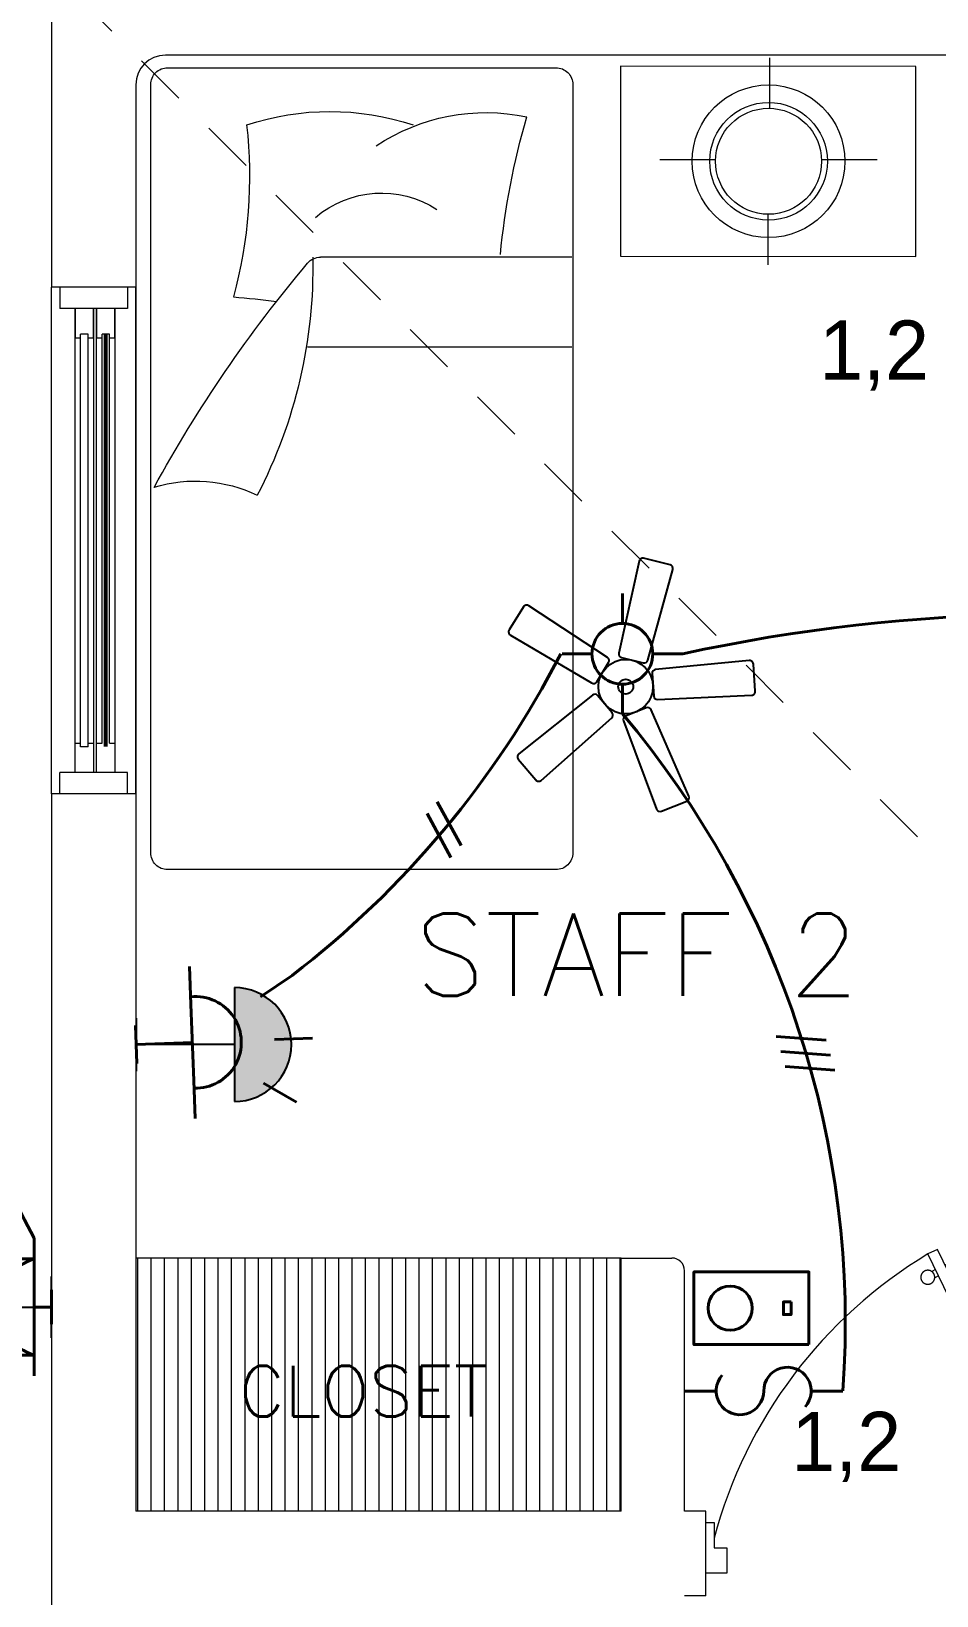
# Model space of a CAD drawing. Header units: metres. Extents: x 14 to 2416, y -346 to 476.
# Drawn here: x 27.904 to 30.049, y -88.076 to -84.37 of the extents above; entities that cross this region are included whole.
import ezdxf

# ---------------------------------------------------------------- set-up
doc = ezdxf.new("R2010")
doc.units = ezdxf.units.M
doc.linetypes.add('0', pattern=[0])
doc.linetypes.add('HIDDEN2', pattern=[0.1875, 0.125, -0.0625])
doc.layers.get('0').update_dxf_attribs({"linetype": '0', "lineweight": 20})
for name, color, linetype, lineweight in [('A-ANNO-TEXT', 20, 'Continuous', 13), ('A-DOOR', 35, 'Continuous', 5), ('A-WALL', 250, 'Continuous', 20), ('baños', 251, 'Continuous', 0), ('closets', 253, 'Continuous', 0), ('E Salida Interruptores', 22, 'Continuous', 40), ('E Salida Luces', 22, 'Continuous', 40), ('E Tuberia Emp Losa', 22, 'Continuous', 40), ('MOBILIARIOS', 252, 'Continuous', 0), ('piscina', 131, 'Continuous', 0), ('textos', 7, 'Continuous', 0)]:
    doc.layers.add(name, color=color, linetype=linetype, lineweight=lineweight)
doc.layers.add('MAVA Luminarias', color=1, linetype='Continuous')
doc.layers.add('Techos 1', color=7, linetype='HIDDEN2', lineweight=9, true_color=0x42391a)
doc.styles.add('CENTURY GOTHIC', font='GOTHIC.TTF')
doc.styles.get("Standard").update_dxf_attribs({"font": 'arial.ttf', "height": 0.1875})

# ---------------------------------------------------------------- blocks, each defined once
blk = doc.blocks.new('SCONCE 1')
at = {"layer": 'MAVA Luminarias', "color": 5, "linetype": 'Continuous'}
for p, q in [((-1.3737, 0.6794), (-1.3737, 1.191)), ((-0.9314, 0.8161), (-0.9314, 1.0543)), ((-1.3737, 0.9352), (-0.9314, 0.9352))]:
    blk.add_line(p, q, dxfattribs=at)
blk.add_arc((-1.3737, 0.9352), 0.2558, 90, 270, dxfattribs=at)
blk = doc.blocks.new('abanico mava')
at = {"layer": 'MAVA Luminarias', "linetype": 'ByBlock', "lineweight": -2, "extrusion": (4.64878e-10, 3.72215e-09, 1), "elevation": 0}
for points in [[(513803.1025, 2035248.6775), (513803.2149, 2035249.0863, 0.421374), (513803.2029, 2035249.107), (513803.0842, 2035249.1365, 0.421374), (513803.0638, 2035249.1239), (513802.972, 2035248.71, 0.407089), (513802.9843, 2035248.6901), (513803.0823, 2035248.6658, 0.407089)], [(513802.9213, 2035248.6897), (513802.5673, 2035248.923, 0.421374), (513802.5439, 2035248.9179), (513802.4792, 2035248.8141, 0.421374), (513802.4849, 2035248.7909), (513802.8502, 2035248.5756, 0.407089), (513802.8729, 2035248.5812), (513802.9263, 2035248.6668, 0.407089)], [(513802.9932, 2035248.4048), (513803.1425, 2035248.008, 0.421374), (513803.1644, 2035247.9984), (513803.2777, 2035248.0443, 0.421374), (513803.2868, 2035248.0665), (513803.1178, 2035248.4553, 0.407089), (513803.0962, 2035248.4641), (513803.0026, 2035248.4262, 0.407089)]]:
    blk.add_lwpolyline(points, format="xyb", close=True, dxfattribs=at)
at = {"layer": 'MAVA Luminarias', "linetype": 'ByBlock', "lineweight": -2, "extrusion": (4.64878e-10, 3.72215e-09, 1)}
for points in [[(513803.1469, 2035248.5015), (513803.5704, 2035248.5208, 0.421374), (513803.5864, 2035248.5387), (513803.5777, 2035248.6607, 0.421374), (513803.5594, 2035248.6762), (513803.1374, 2035248.6356, 0.407089), (513803.1223, 2035248.6177), (513803.1295, 2035248.517, 0.407089)], [(513802.8538, 2035248.5211), (513802.5225, 2035248.2565, 0.421374), (513802.5201, 2035248.2327), (513802.5988, 2035248.1391, 0.421374), (513802.6227, 2035248.1373), (513802.9403, 2035248.4182, 0.407089), (513802.942, 2035248.4415), (513802.877, 2035248.5188, 0.407089)]]:
    blk.add_lwpolyline(points, format="xyb", close=True, dxfattribs=at)
at = {"layer": 'MAVA Luminarias', "linetype": 'ByBlock', "lineweight": -2}
for radius in [0.1227, 0.0335]:
    blk.add_circle((513803.0035, 2035248.5589), radius, dxfattribs=at)
blk = doc.blocks.new('SCONCE 2')
at = {"layer": 'MAVA Luminarias', "linetype": 'Continuous'}
blk.add_hatch(color=1, dxfattribs=at).paths.add_polyline_path([(0.3422, -0.2405, 1), (-0.169, -0.2405)])
at = {"layer": 'MAVA Luminarias', "color": 1, "linetype": 'Continuous'}
for p, q in [((-0.169, -0.2405), (0.3422, -0.2405)), ((0.0866, -0.2405), (0.0866, -0.6823)), ((-0.0323, -0.6823), (0.2056, -0.6823))]:
    blk.add_line(p, q, dxfattribs=at)
blk.add_arc((0.0866, -0.2405), 0.2556, 0, 180, dxfattribs=at)
blk = doc.blocks.new('P90')
at = {"layer": 'A-DOOR'}
for p, q in [((-0.0476, -0.8576), (0.6364, -0.5264)), ((-0.0368, -0.88), (0.6473, -0.5489)), ((0.5843, -0.5517), (0.58, -0.5427)), ((0.5992, -0.5445), (0.5949, -0.5355)), ((0.6473, -0.5489), (0.6364, -0.5264)), ((0.5952, -0.5741), (0.5995, -0.5831)), ((0.6101, -0.5669), (0.6144, -0.5759)), ((-0.0368, -0.88), (-0.0476, -0.8576))]:
    blk.add_line(p, q, dxfattribs=at)
for points in [[(-0.06, -0.02), (-0.06, -0.05), (-0.12, -0.05), (-0.12, 0), (0, 0), (0, -0.02)], [(-0.0668, -0.88), (-0.0668, -0.85), (-0.1268, -0.85), (-0.1268, -0.9), (-0.0068, -0.9), (-0.0068, -0.88)]]:
    blk.add_lwpolyline(points, close=True, dxfattribs=at)
blk.add_arc((-0.3259, -1.105), 1.1228, 31.0139, 75.0797, dxfattribs=at)
for points in [[(0.5812, -0.5096), (0.5857, -0.5096), (0.5933, -0.5141), (0.5977, -0.5218), (0.5977, -0.5306), (0.5933, -0.5383), (0.5856, -0.5427), (0.5767, -0.5427), (0.5691, -0.5383), (0.5647, -0.5306), (0.5647, -0.5217), (0.5691, -0.514), (0.5768, -0.5096), (0.5812, -0.5096)], [(0.6133, -0.5758), (0.6177, -0.5758), (0.6254, -0.5803), (0.6298, -0.5879), (0.6298, -0.5968), (0.6253, -0.6045), (0.6176, -0.6089), (0.6088, -0.6089), (0.6011, -0.6044), (0.5967, -0.5967), (0.5967, -0.5879), (0.6011, -0.5802), (0.6088, -0.5758), (0.6133, -0.5758)]]:
    blk.add_open_spline(points, degree=2, dxfattribs=at)
blk = doc.blocks.new('PL BASE 1N NASAS 09')
at = {"layer": 'closets', "transparency": 33554687}
h = blk.add_hatch(dxfattribs=at)
h.set_pattern_fill('LINE', color=256, scale=0.01, angle=90)
h.set_pattern_definition([(90, (-228.034673, 143.81628), (-0.03175, 2e-18), [])])
h.paths.add_polyline_path([(-122.2315, -51.8997), (-121.0811, -51.8997), (-121.0811, -52.4997), (-122.2315, -52.4997)])
at = {"layer": 'A-DOOR'}
for p, q in [((-122.4311, -50.7997), (-122.4311, -49.5997)), ((-122.4111, -49.5997), (-122.4111, -49.6497)), ((-122.2511, -49.5997), (-122.2511, -49.6497)), ((-122.2311, -50.7997), (-122.2311, -49.5997)), ((-122.2511, -49.6497), (-122.4111, -49.6497)), ((-122.3746, -50.7497), (-122.3746, -49.6497)), ((-122.3317, -49.6497), (-122.3317, -50.7497)), ((-122.3241, -50.7497), (-122.3241, -49.6497)), ((-122.2811, -49.6497), (-122.2811, -50.7497)), ((-122.3619, -50.6884), (-122.3619, -49.711)), ((-122.3445, -49.711), (-122.3619, -49.711)), ((-122.3445, -50.6884), (-122.3445, -49.711)), ((-122.3113, -50.6797), (-122.3113, -49.711)), ((-122.2939, -49.711), (-122.3113, -49.711)), ((-122.2939, -50.6797), (-122.2939, -49.711)), ((-122.3445, -50.6884), (-122.3619, -50.6884)), ((-122.2511, -50.7497), (-122.4111, -50.7497)), ((-122.4111, -50.7997), (-122.4111, -50.7497)), ((-122.2511, -50.7997), (-122.2511, -50.7497))]:
    blk.add_line(p, q, dxfattribs=at)
for points in [[(-122.3445, -49.7197), (-122.3317, -49.7197), (-122.3317, -49.6497), (-122.3746, -49.6497), (-122.3746, -49.7197), (-122.3619, -49.7197)], [(-122.2939, -49.7197), (-122.2811, -49.7197), (-122.2811, -49.6497), (-122.3241, -49.6497), (-122.3241, -49.7197), (-122.3113, -49.7197)], [(-122.3445, -50.6797), (-122.3317, -50.6797), (-122.3317, -50.7497), (-122.3746, -50.7497), (-122.3746, -50.6797), (-122.3619, -50.6797)], [(-122.2939, -50.6797), (-122.2811, -50.6797), (-122.2811, -50.7497), (-122.3241, -50.7497), (-122.3241, -50.6797), (-122.3113, -50.6797)]]:
    blk.add_lwpolyline(points, dxfattribs=at)
at = {"layer": 'A-WALL'}
for p, q in [((-122.4311, -48.9197), (-122.4311, -49.5997)), ((-120.0011, -49.0497), (-122.1611, -49.0497)), ((-122.2311, -49.1197), (-122.2311, -52.4997)), ((-122.2311, -49.5997), (-122.4311, -49.5997)), ((-122.4311, -50.7997), (-122.4311, -53.3004)), ((-122.2311, -50.7997), (-122.4311, -50.7997)), ((-121.0811, -52.4997), (-121.0811, -51.8997)), ((-121.0811, -51.8997), (-120.9611, -51.8997)), ((-120.9311, -52.4997), (-120.9311, -51.9297)), ((-121.0811, -52.4997), (-122.2311, -52.4997)), ((-120.881, -52.4997), (-120.9311, -52.4997)), ((-120.881, -52.6997), (-120.881, -52.4997)), ((-122.4311, -52.6504), (-122.4311, -53.2997)), ((-120.881, -52.6997), (-120.9311, -52.6997))]:
    blk.add_line(p, q, dxfattribs=at)
for centre, radius, start, end in [((-122.1611, -49.1197), 0.07, 90, 180), ((-120.9611, -51.9297), 0.03, 0, 90)]:
    blk.add_arc(centre, radius, start, end, dxfattribs=at)
at = {"layer": 'closets', "transparency": 33554687}
blk.add_line((-121.0811, -51.8997), (-122.2311, -51.8997), dxfattribs=at)
at = {"layer": 'piscina', "const_width": 0.01}
blk.add_lwpolyline([(-122.3026, -49.711), (-122.3026, -50.6884)], dxfattribs=at)
at = {"layer": 'Techos 1'}
blk.add_line((-123.3311, -47.9498), (-119.2311, -52.0497), dxfattribs=at)
at = {"layer": 'A-DOOR', "rotation": 90.00000000000001}
blk.add_blockref('P90', (-120.881, -52.5264), dxfattribs=at)
at = {"layer": 'textos'}
for s, insert, char_height, width, attachment_point in [('{\\Fromans|c0; STAFF 2}', (-121.7039, -51.2785), 0.195, 3.386779, 7), ('\\pxqc;{\\Fromans|c0;\\H0.8x;CLOSET\\H1.25x; }', (-119.9886, -52.2753), 0.15, 3.404877, 9)]:
    blk.add_mtext(s, dxfattribs=dict(at, insert=insert, char_height=char_height, width=width, attachment_point=attachment_point))
blk = doc.blocks.new('SBED BL22')
at = {"layer": 'MOBILIARIOS'}
for p, q in [((0.0024, -0.4088), (0.5977, -0.4088)), ((0.0024, -0.622), (0.6287, -0.622))]:
    blk.add_line(p, q, dxfattribs=at)
blk.add_lwpolyline([(1, -1.82), (1, 0, 0.414214), (0.96, 0.04), (0.04, 0.04, 0.414214), (0, 0), (0, -1.82, 0.414214), (0.04, -1.86), (0.96, -1.86, 0.414214)], format="xyb", close=True, dxfattribs=at)
for centre, radius, start, end in [((0.206, -0.5325), 0.4662, 56.115, 102.0188), ((0.5755, -0.6929), 0.6292, 71.7279, 108.2721), ((-1.5957, -0.5731), 1.7755, 5.5112, 16.2393), ((1.8554, -0.2171), 1.0894, 173.5834, 195.2056), ((0.4533, -0.4985), 0.2414, 49.5381, 122.9919), ((0.5977, -0.4488), 0.04, 40.117, 90), ((1.7867, -0.4334), 1.1707, 178.7966, 207.447), ((-1.8433, -2.5056), 3.232, 28.6854, 40.117), ((1.0264, -3.0153), 2.5222, 95.0578, 97.3886), ((0.8936, -1.272), 0.3327, 72.799, 116.0068)]:
    blk.add_arc(centre, radius, start, end, dxfattribs=at)
blk = doc.blocks.new('PL MUEBLES 1N NASAS 09')
at = {"layer": 'MOBILIARIOS'}
for p, q in [((41.5325, 39.0276), (41.5325, 39.1476)), ((41.4039, 38.9059), (41.2721, 38.9059)), ((41.7868, 38.9057), (41.655, 38.9057)), ((41.5282, 38.6565), (41.5282, 38.7765))]:
    blk.add_line(p, q, dxfattribs=at)
blk.add_lwpolyline([(41.1783, 39.1271), (41.1783, 38.6771), (41.8783, 38.6769), (41.8783, 39.1269)], close=True, dxfattribs=at)
for radius in [0.1809, 0.1394, 0.1256]:
    blk.add_circle((41.5294, 38.9021), radius, dxfattribs=at)
at = {"layer": 'baños'}
blk.add_blockref('PL BASE 1N NASAS 09', (162.2615, 88.2033), dxfattribs=at)
at = {"layer": 'MOBILIARIOS', "xscale": -1, "rotation": 359.9974981127077}
blk.add_blockref('SBED BL22', (41.0657, 39.0838), dxfattribs=at)
blk = doc.blocks.new('A$Cbef68299')
blk.add_blockref('PL MUEBLES 1N NASAS 09', (-30.7659, -32.0535))
blk = doc.blocks.new('A$Cc5be7df0')
at = {"layer": 'A-ANNO-TEXT'}
blk.add_blockref('A$Cbef68299', (4.1493, 17.337), dxfattribs=at)
blk = doc.blocks.new('*U460')
at = {"layer": 'E Salida Interruptores'}
for p, q in [((0.075, 0), (0, 0)), ((0.3, 0), (0.375, 0))]:
    blk.add_line(p, q, dxfattribs=at)
for centre, start, end in [((0.13125, 0), 138.18969, 0), ((0.24375, 0), 318.18969, 180)]:
    blk.add_arc(centre, 0.05625, start, end, dxfattribs=at)
blk = doc.blocks.new('*U385')
at = {"layer": 'E Salida Luces'}
for p, q in [((-0.0408, 0.0815), (-0.0408, 0.163)), ((-0.2394, 0.1234), (-0.1579, 0.0828)), ((-0.0408, 0.0815), (-0.0408, -0.0815)), ((0, -0.0408), (0, 0.0408)), ((-0.0408, 0), (0, 0)), ((-0.2574, 0), (-0.1759, 0)), ((-0.2394, -0.1234), (-0.1579, -0.0828)), ((-0.0408, -0.163), (-0.0408, -0.0815))]:
    blk.add_line(p, q, dxfattribs=at)
blk.add_lwpolyline([(-0.0408, 0.1142), (-0.1223, 0.1142), (-0.1223, -0.1142), (-0.0408, -0.1142)], close=True, dxfattribs=at)
blk.add_arc((-0.0052, 0), 0.1196, 107.3143, 252.6857, dxfattribs=at)
blk = doc.blocks.new('*U370')
for p, q in [((0.025, 1.368), (-1.049, -1.483)), ((0.987, 1.368), (-0.088, -1.483))]:
    blk.add_line(p, q)
blk = doc.blocks.new('*U603')
at = {"xscale": 0.03937007874015749, "yscale": 0.03937007874015749, "zscale": 0.03937007874015749, "rotation": 16.40993863403514}
blk.add_blockref('*U370', (0.0005, 0.0025), dxfattribs=at)
blk = doc.blocks.new('*U391')
at = {"layer": 'E Salida Luces', "flags": 128}
for points in [[(0.2722, -0.0861), (0.2722, 0.0861), (0, 0.0861), (0, -0.0861)], [(0.2301, 0.015), (0.2301, -0.015), (0.2119, -0.015), (0.2119, 0.015)]]:
    blk.add_lwpolyline(points, close=True, dxfattribs=at)
at = {"layer": 'E Salida Luces'}
blk.add_circle((0.0859, 0), 0.0523, dxfattribs=at)
blk = doc.blocks.new('*U505')
at = {"layer": 'E Salida Luces', "linetype": 'Continuous'}
for p, q in [((0, 0.3583), (0, 0.1807)), ((-0.3576, 0.0007), (-0.18, 0.0007)), ((0.18, 0.0007), (0.3576, 0.0007)), ((0, -0.1793), (0, -0.3569))]:
    blk.add_line(p, q, dxfattribs=at)
blk.add_circle((0, 0.0007), 0.18, dxfattribs=at)
blk = doc.blocks.new('*U614')
at = {"layer": 'E Salida Luces'}
for p, q in [((0.2334, 0.2921), (0.2279, 0.142)), ((0.6342, 0.2272), (0.5037, 0.1527)), ((0.2169, -0.1582), (0.2279, 0.142)), ((0.0027, 0.075), (-0.0027, -0.075)), ((0.2224, -0.0081), (0, 0)), ((0.6963, -0.0255), (0.5462, -0.02)), ((0.2169, -0.1582), (0.2114, -0.3083)), ((0.6159, -0.2729), (0.4913, -0.1891))]:
    blk.add_line(p, q, dxfattribs=at)
blk.add_arc((0.2347, -0.0086), 0.1811, 264.02339, 91.78443, dxfattribs=at)
blk = doc.blocks.new('*U618')
at = {"xscale": 0.03937007874015748, "yscale": 0.03937007874015748, "zscale": 0.03937007874015748, "rotation": 319.346326424278}
blk.add_blockref('*U370', (0.0024, 0.0009), dxfattribs=at)

msp = doc.modelspace()

# ---------------------------------------------------------------- linework, layer by layer
at = {"layer": 'E Salida Luces'}
for centre, radius, start, end in [((31.0712, -85.5537), 3.5771, 107.8233, 207.9318), ((30.3156, -89.8169), 4.0661, 78.935, 102.3323), ((27.1381, -84.8035), 2.2726, 307.4955, 332.7329), ((27.5969, -87.4295), 2.2355, 355.8556, 40.2084)]:
    msp.add_arc(centre, radius, start, end, dxfattribs=at)

# ---------------------------------------------------------------- block references
at = {"layer": 'A-ANNO-TEXT'}
msp.add_blockref('A$Cc5be7df0', (14.7377, -108.8632), dxfattribs=at)
at = {"layer": 'E Salida Luces', "xscale": 0.4, "yscale": 0.4, "zscale": 0.4, "rotation": 180}
msp.add_blockref('*U505', (29.3042, -85.8443), dxfattribs=at)
at = {"layer": 'E Salida Luces', "color": 1, "xscale": -0.6, "yscale": 0.6, "zscale": 0.6, "rotation": 180}
msp.add_blockref('*U614', (28.1519, -86.7703), dxfattribs=at)
at = {"layer": 'E Salida Luces', "color": 1}
for name, p in [('*U385', (27.9516, -87.3923)), ('*U391', (29.4738, -87.3949))]:
    msp.add_blockref(name, p, dxfattribs=at)
at = {"layer": 'E Tuberia Emp Losa', "xscale": 0.9842519685039484, "yscale": 0.9842519685039484, "zscale": 0.9842519685039484, "rotation": 270}
for name, p in [('*U618', (28.8819, -86.2608)), ('*U603', (29.7331, -86.7733)), ('*U603', (29.7437, -86.8091))]:
    msp.add_blockref(name, p, dxfattribs=at)
at = {"layer": 'E Tuberia Emp Losa'}
msp.add_blockref('*U460', (29.4516, -87.5911), dxfattribs=at)
at = {"layer": 'MAVA Luminarias', "xscale": 0.5267524126646371, "yscale": 0.5267524126646371, "zscale": 0.5267524126646371}
msp.add_blockref('abanico mava', (-270617.6596, -1072158.0111), dxfattribs=at)
at = {"layer": 'MAVA Luminarias', "linetype": 'Continuous', "xscale": 0.5277282914889166, "yscale": 0.5277282914889166, "zscale": 0.5277282914889166, "rotation": 270}
msp.add_blockref('SCONCE 2', (28.5119, -86.7246), dxfattribs=at)
at = {"layer": 'MAVA Luminarias', "color": 251, "xscale": 0.6101999921123585, "yscale": 0.6101999921123585, "zscale": 0.6101999921123585}
msp.add_blockref('SCONCE 1', (28.5199, -87.963), dxfattribs=at)

# ---------------------------------------------------------------- texts
at = {"layer": 'E Tuberia Emp Losa', "char_height": 0.14, "width": 0.836737, "attachment_point": 5, "style": 'CENTURY GOTHIC'}
for insert in [(29.9007, -85.1378), (29.8346, -87.7235)]:
    msp.add_mtext('1,2 ', dxfattribs=dict(at, insert=insert))

doc.saveas('drawing.dxf')
